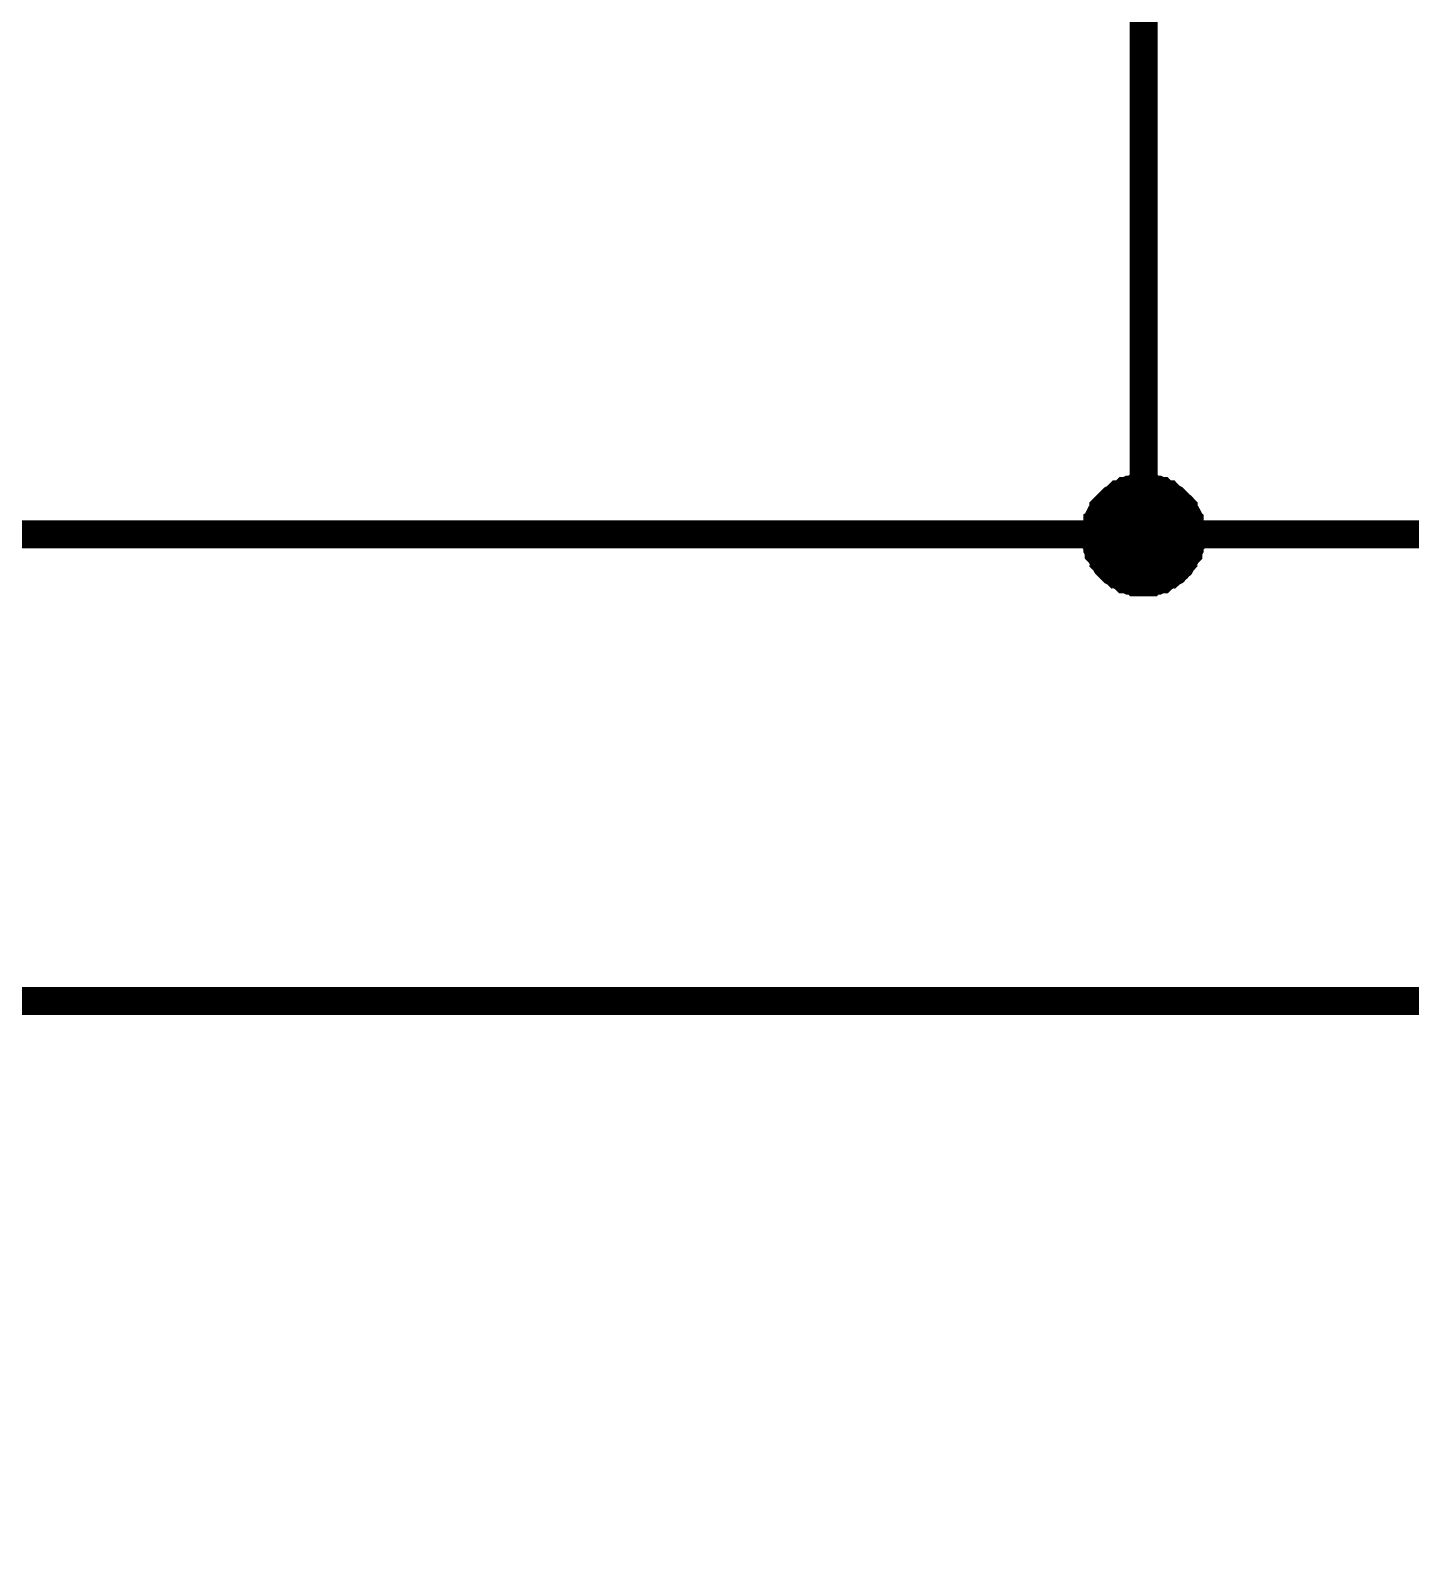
# Model space of a CAD drawing. Header units: millimetres. Extents: x 0 to 420, y 0 to 297.
# Drawn here: x 153.09 to 167.9, y 204.19 to 220.4 of the extents above; entities that cross this region are included whole.
import ezdxf

# ---------------------------------------------------------------- set-up
doc = ezdxf.new("R2010")
doc.units = ezdxf.units.MM
doc.layers.add('Sheet', color=255, linetype='Continuous')

msp = doc.modelspace()

# ---------------------------------------------------------------- linework, layer by layer
at = {"layer": 'Sheet'}
for points, const_width in [([(165.031, 224.985), (165.031, 215), (177.527, 215), (177.527, 224.985)], 0.3), ([(164.518, 215), (164.518, 215.017), (164.518, 215.05), (164.518, 215.067), (164.534, 215.1), (164.534, 215.116), (164.534, 215.149), (164.551, 215.166), (164.551, 215.183), (164.567, 215.216), (164.584, 215.232), (164.6, 215.249), (164.6, 215.282), (164.617, 215.299), (164.634, 215.315), (164.65, 215.332), (164.667, 215.348), (164.683, 215.365), (164.7, 215.381), (164.733, 215.398), (164.749, 215.414), (164.766, 215.431), (164.782, 215.431), (164.816, 215.448), (164.832, 215.464), (164.849, 215.464), (164.882, 215.481), (164.898, 215.481), (164.931, 215.481), (164.948, 215.497), (164.981, 215.497), (164.998, 215.497), (165.031, 215.497)], 0.3), ([(164.518, 215), (164.518, 215.017), (164.518, 215.05), (164.518, 215.067), (164.534, 215.1), (164.534, 215.116), (164.534, 215.149), (164.551, 215.166), (164.551, 215.183), (164.567, 215.216), (164.584, 215.232), (164.6, 215.249), (164.6, 215.282), (164.617, 215.299), (164.634, 215.315), (164.65, 215.332), (164.667, 215.348), (164.683, 215.365), (164.7, 215.381), (164.733, 215.398), (164.749, 215.414), (164.766, 215.431), (164.782, 215.431), (164.816, 215.448), (164.832, 215.464), (164.849, 215.464), (164.882, 215.481), (164.898, 215.481), (164.931, 215.481), (164.948, 215.497), (164.981, 215.497), (164.998, 215.497), (165.031, 215.497)], 0.3), ([(164.518, 215), (164.518, 215.017), (164.518, 215.05), (164.518, 215.067), (164.534, 215.1), (164.534, 215.116), (164.534, 215.149), (164.551, 215.166), (164.551, 215.183), (164.567, 215.216), (164.584, 215.232), (164.6, 215.249), (164.6, 215.282), (164.617, 215.299), (164.634, 215.315), (164.65, 215.332), (164.667, 215.348), (164.683, 215.365), (164.7, 215.381), (164.733, 215.398), (164.749, 215.414), (164.766, 215.431), (164.782, 215.431), (164.816, 215.448), (164.832, 215.464), (164.849, 215.464), (164.882, 215.481), (164.898, 215.481), (164.931, 215.481), (164.948, 215.497), (164.981, 215.497), (164.998, 215.497), (165.031, 215.497)], 0.3), ([(164.518, 215), (164.518, 215.017), (164.518, 215.05), (164.518, 215.067), (164.534, 215.1), (164.534, 215.116), (164.534, 215.149), (164.551, 215.166), (164.551, 215.183), (164.567, 215.216), (164.584, 215.232), (164.6, 215.249), (164.6, 215.282), (164.617, 215.299), (164.634, 215.315), (164.65, 215.332), (164.667, 215.348), (164.683, 215.365), (164.7, 215.381), (164.733, 215.398), (164.749, 215.414), (164.766, 215.431), (164.782, 215.431), (164.816, 215.448), (164.832, 215.464), (164.849, 215.464), (164.882, 215.481), (164.898, 215.481), (164.931, 215.481), (164.948, 215.497), (164.981, 215.497), (164.998, 215.497), (165.031, 215.497)], 0.3), ([(165.031, 215.497), (165.031, 215.497)], 0.3), ([(165.031, 215.497), (165.064, 215.497), (165.08, 215.497), (165.113, 215.497), (165.13, 215.481), (165.163, 215.481), (165.18, 215.481), (165.213, 215.464), (165.229, 215.464), (165.246, 215.448), (165.279, 215.431), (165.296, 215.431), (165.312, 215.414), (165.329, 215.398), (165.362, 215.381), (165.378, 215.365), (165.395, 215.348), (165.411, 215.332), (165.428, 215.315), (165.445, 215.299), (165.461, 215.282), (165.461, 215.249), (165.478, 215.232), (165.494, 215.216), (165.511, 215.183), (165.511, 215.166), (165.527, 215.149), (165.527, 215.116), (165.527, 215.1), (165.544, 215.067), (165.544, 215.05), (165.544, 215.017), (165.544, 215)], 0.3), ([(165.031, 215.497), (165.031, 215.497)], 0.3), ([(165.031, 215.497), (165.064, 215.497), (165.08, 215.497), (165.113, 215.497), (165.13, 215.481), (165.163, 215.481), (165.18, 215.481), (165.213, 215.464), (165.229, 215.464), (165.246, 215.448), (165.279, 215.431), (165.296, 215.431), (165.312, 215.414), (165.329, 215.398), (165.362, 215.381), (165.378, 215.365), (165.395, 215.348), (165.411, 215.332), (165.428, 215.315), (165.445, 215.299), (165.461, 215.282), (165.461, 215.249), (165.478, 215.232), (165.494, 215.216), (165.511, 215.183), (165.511, 215.166), (165.527, 215.149), (165.527, 215.116), (165.527, 215.1), (165.544, 215.067), (165.544, 215.05), (165.544, 215.017), (165.544, 215)], 0.3), ([(165.031, 215.497), (165.031, 215.497)], 0.3), ([(165.031, 215.497), (165.064, 215.497), (165.08, 215.497), (165.113, 215.497), (165.13, 215.481), (165.163, 215.481), (165.18, 215.481), (165.213, 215.464), (165.229, 215.464), (165.246, 215.448), (165.279, 215.431), (165.296, 215.431), (165.312, 215.414), (165.329, 215.398), (165.362, 215.381), (165.378, 215.365), (165.395, 215.348), (165.411, 215.332), (165.428, 215.315), (165.445, 215.299), (165.461, 215.282), (165.461, 215.249), (165.478, 215.232), (165.494, 215.216), (165.511, 215.183), (165.511, 215.166), (165.527, 215.149), (165.527, 215.116), (165.527, 215.1), (165.544, 215.067), (165.544, 215.05), (165.544, 215.017), (165.544, 215)], 0.3), ([(165.031, 215.497), (165.031, 215.497)], 0.3), ([(165.031, 215.497), (165.064, 215.497), (165.08, 215.497), (165.113, 215.497), (165.13, 215.481), (165.163, 215.481), (165.18, 215.481), (165.213, 215.464), (165.229, 215.464), (165.246, 215.448), (165.279, 215.431), (165.296, 215.431), (165.312, 215.414), (165.329, 215.398), (165.362, 215.381), (165.378, 215.365), (165.395, 215.348), (165.411, 215.332), (165.428, 215.315), (165.445, 215.299), (165.461, 215.282), (165.461, 215.249), (165.478, 215.232), (165.494, 215.216), (165.511, 215.183), (165.511, 215.166), (165.527, 215.149), (165.527, 215.116), (165.527, 215.1), (165.544, 215.067), (165.544, 215.05), (165.544, 215.017), (165.544, 215)], 0.3), ([(164.518, 215), (164.518, 215.017), (164.518, 215.05), (164.518, 215.067), (164.534, 215.1), (164.534, 215.116), (164.534, 215.149), (164.551, 215.166), (164.551, 215.183), (164.567, 215.216), (164.584, 215.232), (164.6, 215.249), (164.6, 215.282), (164.617, 215.299), (164.634, 215.315), (164.65, 215.332), (164.667, 215.348), (164.683, 215.365), (164.7, 215.381), (164.733, 215.398), (164.749, 215.414), (164.766, 215.431), (164.782, 215.431), (164.816, 215.448), (164.832, 215.464), (164.849, 215.464), (164.882, 215.481), (164.898, 215.481), (164.931, 215.481), (164.948, 215.497), (164.981, 215.497), (164.998, 215.497), (165.031, 215.497)], 0.0991), ([(164.518, 215), (164.518, 215.017), (164.518, 215.05), (164.518, 215.067), (164.534, 215.1), (164.534, 215.116), (164.534, 215.149), (164.551, 215.166), (164.551, 215.183), (164.567, 215.216), (164.584, 215.232), (164.6, 215.249), (164.6, 215.282), (164.617, 215.299), (164.634, 215.315), (164.65, 215.332), (164.667, 215.348), (164.683, 215.365), (164.7, 215.381), (164.733, 215.398), (164.749, 215.414), (164.766, 215.431), (164.782, 215.431), (164.816, 215.448), (164.832, 215.464), (164.849, 215.464), (164.882, 215.481), (164.898, 215.481), (164.931, 215.481), (164.948, 215.497), (164.981, 215.497), (164.998, 215.497), (165.031, 215.497)], 0.0991), ([(164.518, 215), (164.518, 215.017), (164.518, 215.05), (164.518, 215.067), (164.534, 215.1), (164.534, 215.116), (164.534, 215.149), (164.551, 215.166), (164.551, 215.183), (164.567, 215.216), (164.584, 215.232), (164.6, 215.249), (164.6, 215.282), (164.617, 215.299), (164.634, 215.315), (164.65, 215.332), (164.667, 215.348), (164.683, 215.365), (164.7, 215.381), (164.733, 215.398), (164.749, 215.414), (164.766, 215.431), (164.782, 215.431), (164.816, 215.448), (164.832, 215.464), (164.849, 215.464), (164.882, 215.481), (164.898, 215.481), (164.931, 215.481), (164.948, 215.497), (164.981, 215.497), (164.998, 215.497), (165.031, 215.497)], 0.0991), ([(164.518, 215), (164.518, 215.017), (164.518, 215.05), (164.518, 215.067), (164.534, 215.1), (164.534, 215.116), (164.534, 215.149), (164.551, 215.166), (164.551, 215.183), (164.567, 215.216), (164.584, 215.232), (164.6, 215.249), (164.6, 215.282), (164.617, 215.299), (164.634, 215.315), (164.65, 215.332), (164.667, 215.348), (164.683, 215.365), (164.7, 215.381), (164.733, 215.398), (164.749, 215.414), (164.766, 215.431), (164.782, 215.431), (164.816, 215.448), (164.832, 215.464), (164.849, 215.464), (164.882, 215.481), (164.898, 215.481), (164.931, 215.481), (164.948, 215.497), (164.981, 215.497), (164.998, 215.497), (165.031, 215.497)], 0.0991), ([(165.031, 215.497), (165.031, 215.497)], 0.0991), ([(165.031, 215.497), (165.064, 215.497), (165.08, 215.497), (165.113, 215.497), (165.13, 215.481), (165.163, 215.481), (165.18, 215.481), (165.213, 215.464), (165.229, 215.464), (165.246, 215.448), (165.279, 215.431), (165.296, 215.431), (165.312, 215.414), (165.329, 215.398), (165.362, 215.381), (165.378, 215.365), (165.395, 215.348), (165.411, 215.332), (165.428, 215.315), (165.445, 215.299), (165.461, 215.282), (165.461, 215.249), (165.478, 215.232), (165.494, 215.216), (165.511, 215.183), (165.511, 215.166), (165.527, 215.149), (165.527, 215.116), (165.527, 215.1), (165.544, 215.067), (165.544, 215.05), (165.544, 215.017), (165.544, 215)], 0.0991), ([(165.031, 215.497), (165.031, 215.497)], 0.0991), ([(165.031, 215.497), (165.064, 215.497), (165.08, 215.497), (165.113, 215.497), (165.13, 215.481), (165.163, 215.481), (165.18, 215.481), (165.213, 215.464), (165.229, 215.464), (165.246, 215.448), (165.279, 215.431), (165.296, 215.431), (165.312, 215.414), (165.329, 215.398), (165.362, 215.381), (165.378, 215.365), (165.395, 215.348), (165.411, 215.332), (165.428, 215.315), (165.445, 215.299), (165.461, 215.282), (165.461, 215.249), (165.478, 215.232), (165.494, 215.216), (165.511, 215.183), (165.511, 215.166), (165.527, 215.149), (165.527, 215.116), (165.527, 215.1), (165.544, 215.067), (165.544, 215.05), (165.544, 215.017), (165.544, 215)], 0.0991), ([(165.031, 215.497), (165.031, 215.497)], 0.0991), ([(165.031, 215.497), (165.064, 215.497), (165.08, 215.497), (165.113, 215.497), (165.13, 215.481), (165.163, 215.481), (165.18, 215.481), (165.213, 215.464), (165.229, 215.464), (165.246, 215.448), (165.279, 215.431), (165.296, 215.431), (165.312, 215.414), (165.329, 215.398), (165.362, 215.381), (165.378, 215.365), (165.395, 215.348), (165.411, 215.332), (165.428, 215.315), (165.445, 215.299), (165.461, 215.282), (165.461, 215.249), (165.478, 215.232), (165.494, 215.216), (165.511, 215.183), (165.511, 215.166), (165.527, 215.149), (165.527, 215.116), (165.527, 215.1), (165.544, 215.067), (165.544, 215.05), (165.544, 215.017), (165.544, 215)], 0.0991), ([(165.031, 215.497), (165.031, 215.497)], 0.0991), ([(165.031, 215.497), (165.064, 215.497), (165.08, 215.497), (165.113, 215.497), (165.13, 215.481), (165.163, 215.481), (165.18, 215.481), (165.213, 215.464), (165.229, 215.464), (165.246, 215.448), (165.279, 215.431), (165.296, 215.431), (165.312, 215.414), (165.329, 215.398), (165.362, 215.381), (165.378, 215.365), (165.395, 215.348), (165.411, 215.332), (165.428, 215.315), (165.445, 215.299), (165.461, 215.282), (165.461, 215.249), (165.478, 215.232), (165.494, 215.216), (165.511, 215.183), (165.511, 215.166), (165.527, 215.149), (165.527, 215.116), (165.527, 215.1), (165.544, 215.067), (165.544, 215.05), (165.544, 215.017), (165.544, 215)], 0.0991), ([(95.069, 179.995), (102.55, 179.995), (102.55, 215), (165.031, 215)], 0.3), ([(165.031, 214.487), (164.998, 214.487), (164.981, 214.487), (164.948, 214.487), (164.931, 214.504), (164.898, 214.504), (164.882, 214.504), (164.849, 214.52), (164.832, 214.52), (164.816, 214.537), (164.782, 214.553), (164.766, 214.57), (164.749, 214.57), (164.733, 214.586), (164.7, 214.603), (164.683, 214.62), (164.667, 214.636), (164.65, 214.653), (164.634, 214.669), (164.617, 214.702), (164.6, 214.719), (164.6, 214.736), (164.584, 214.752), (164.567, 214.785), (164.551, 214.802), (164.551, 214.818), (164.534, 214.851), (164.534, 214.868), (164.534, 214.901), (164.518, 214.918), (164.518, 214.951), (164.518, 214.967), (164.518, 215)], 0.3), ([(164.518, 215), (164.518, 215)], 0.3), ([(165.031, 214.487), (164.998, 214.487), (164.981, 214.487), (164.948, 214.487), (164.931, 214.504), (164.898, 214.504), (164.882, 214.504), (164.849, 214.52), (164.832, 214.52), (164.816, 214.537), (164.782, 214.553), (164.766, 214.57), (164.749, 214.57), (164.733, 214.586), (164.7, 214.603), (164.683, 214.62), (164.667, 214.636), (164.65, 214.653), (164.634, 214.669), (164.617, 214.702), (164.6, 214.719), (164.6, 214.736), (164.584, 214.752), (164.567, 214.785), (164.551, 214.802), (164.551, 214.818), (164.534, 214.851), (164.534, 214.868), (164.534, 214.901), (164.518, 214.918), (164.518, 214.951), (164.518, 214.967), (164.518, 215)], 0.3), ([(164.518, 215), (164.518, 215)], 0.3), ([(165.031, 214.487), (164.998, 214.487), (164.981, 214.487), (164.948, 214.487), (164.931, 214.504), (164.898, 214.504), (164.882, 214.504), (164.849, 214.52), (164.832, 214.52), (164.816, 214.537), (164.782, 214.553), (164.766, 214.57), (164.749, 214.57), (164.733, 214.586), (164.7, 214.603), (164.683, 214.62), (164.667, 214.636), (164.65, 214.653), (164.634, 214.669), (164.617, 214.702), (164.6, 214.719), (164.6, 214.736), (164.584, 214.752), (164.567, 214.785), (164.551, 214.802), (164.551, 214.818), (164.534, 214.851), (164.534, 214.868), (164.534, 214.901), (164.518, 214.918), (164.518, 214.951), (164.518, 214.967), (164.518, 215)], 0.3), ([(164.518, 215), (164.518, 215)], 0.3), ([(165.031, 214.487), (164.998, 214.487), (164.981, 214.487), (164.948, 214.487), (164.931, 214.504), (164.898, 214.504), (164.882, 214.504), (164.849, 214.52), (164.832, 214.52), (164.816, 214.537), (164.782, 214.553), (164.766, 214.57), (164.749, 214.57), (164.733, 214.586), (164.7, 214.603), (164.683, 214.62), (164.667, 214.636), (164.65, 214.653), (164.634, 214.669), (164.617, 214.702), (164.6, 214.719), (164.6, 214.736), (164.584, 214.752), (164.567, 214.785), (164.551, 214.802), (164.551, 214.818), (164.534, 214.851), (164.534, 214.868), (164.534, 214.901), (164.518, 214.918), (164.518, 214.951), (164.518, 214.967), (164.518, 215)], 0.3), ([(164.518, 215), (164.518, 215)], 0.3), ([(165.544, 215), (165.544, 214.967), (165.544, 214.951), (165.544, 214.918), (165.527, 214.901), (165.527, 214.868), (165.527, 214.851), (165.511, 214.818), (165.511, 214.802), (165.494, 214.785), (165.478, 214.752), (165.461, 214.736), (165.461, 214.719), (165.445, 214.702), (165.428, 214.669), (165.411, 214.653), (165.395, 214.636), (165.378, 214.62), (165.362, 214.603), (165.329, 214.586), (165.312, 214.57), (165.296, 214.57), (165.279, 214.553), (165.246, 214.537), (165.229, 214.52), (165.213, 214.52), (165.18, 214.504), (165.163, 214.504), (165.13, 214.504), (165.113, 214.487), (165.08, 214.487), (165.064, 214.487), (165.031, 214.487)], 0.3), ([(165.544, 215), (165.544, 214.967), (165.544, 214.951), (165.544, 214.918), (165.527, 214.901), (165.527, 214.868), (165.527, 214.851), (165.511, 214.818), (165.511, 214.802), (165.494, 214.785), (165.478, 214.752), (165.461, 214.736), (165.461, 214.719), (165.445, 214.702), (165.428, 214.669), (165.411, 214.653), (165.395, 214.636), (165.378, 214.62), (165.362, 214.603), (165.329, 214.586), (165.312, 214.57), (165.296, 214.57), (165.279, 214.553), (165.246, 214.537), (165.229, 214.52), (165.213, 214.52), (165.18, 214.504), (165.163, 214.504), (165.13, 214.504), (165.113, 214.487), (165.08, 214.487), (165.064, 214.487), (165.031, 214.487)], 0.3), ([(165.544, 215), (165.544, 214.967), (165.544, 214.951), (165.544, 214.918), (165.527, 214.901), (165.527, 214.868), (165.527, 214.851), (165.511, 214.818), (165.511, 214.802), (165.494, 214.785), (165.478, 214.752), (165.461, 214.736), (165.461, 214.719), (165.445, 214.702), (165.428, 214.669), (165.411, 214.653), (165.395, 214.636), (165.378, 214.62), (165.362, 214.603), (165.329, 214.586), (165.312, 214.57), (165.296, 214.57), (165.279, 214.553), (165.246, 214.537), (165.229, 214.52), (165.213, 214.52), (165.18, 214.504), (165.163, 214.504), (165.13, 214.504), (165.113, 214.487), (165.08, 214.487), (165.064, 214.487), (165.031, 214.487)], 0.3), ([(165.544, 215), (165.544, 214.967), (165.544, 214.951), (165.544, 214.918), (165.527, 214.901), (165.527, 214.868), (165.527, 214.851), (165.511, 214.818), (165.511, 214.802), (165.494, 214.785), (165.478, 214.752), (165.461, 214.736), (165.461, 214.719), (165.445, 214.702), (165.428, 214.669), (165.411, 214.653), (165.395, 214.636), (165.378, 214.62), (165.362, 214.603), (165.329, 214.586), (165.312, 214.57), (165.296, 214.57), (165.279, 214.553), (165.246, 214.537), (165.229, 214.52), (165.213, 214.52), (165.18, 214.504), (165.163, 214.504), (165.13, 214.504), (165.113, 214.487), (165.08, 214.487), (165.064, 214.487), (165.031, 214.487)], 0.3), ([(165.544, 215), (165.544, 215), (165.544, 215), (165.544, 215), (165.544, 215), (165.544, 215), (165.544, 215), (165.544, 215), (165.544, 215), (165.544, 215), (165.544, 215), (165.544, 215), (165.544, 215), (165.544, 215), (165.544, 215), (165.544, 215), (165.544, 215), (165.544, 215), (165.544, 215), (165.544, 215), (165.544, 215), (165.544, 215), (165.544, 215), (165.544, 215), (165.544, 215), (165.544, 215), (165.544, 215), (165.544, 215), (165.544, 215), (165.544, 215), (165.544, 215), (165.544, 215), (165.544, 215)], 0.3), ([(165.544, 215), (165.544, 215)], 0.3), ([(165.544, 215), (165.544, 215), (165.544, 215), (165.544, 215), (165.544, 215), (165.544, 215), (165.544, 215), (165.544, 215), (165.544, 215), (165.544, 215), (165.544, 215), (165.544, 215), (165.544, 215), (165.544, 215), (165.544, 215), (165.544, 215), (165.544, 215), (165.544, 215), (165.544, 215), (165.544, 215), (165.544, 215), (165.544, 215), (165.544, 215), (165.544, 215), (165.544, 215), (165.544, 215), (165.544, 215), (165.544, 215), (165.544, 215), (165.544, 215), (165.544, 215), (165.544, 215), (165.544, 215)], 0.3), ([(165.544, 215), (165.544, 215)], 0.3), ([(165.544, 215), (165.544, 215), (165.544, 215), (165.544, 215), (165.544, 215), (165.544, 215), (165.544, 215), (165.544, 215), (165.544, 215), (165.544, 215), (165.544, 215), (165.544, 215), (165.544, 215), (165.544, 215), (165.544, 215), (165.544, 215), (165.544, 215), (165.544, 215), (165.544, 215), (165.544, 215), (165.544, 215), (165.544, 215), (165.544, 215), (165.544, 215), (165.544, 215), (165.544, 215), (165.544, 215), (165.544, 215), (165.544, 215), (165.544, 215), (165.544, 215), (165.544, 215), (165.544, 215)], 0.3), ([(165.544, 215), (165.544, 215)], 0.3), ([(165.544, 215), (165.544, 215), (165.544, 215), (165.544, 215), (165.544, 215), (165.544, 215), (165.544, 215), (165.544, 215), (165.544, 215), (165.544, 215), (165.544, 215), (165.544, 215), (165.544, 215), (165.544, 215), (165.544, 215), (165.544, 215), (165.544, 215), (165.544, 215), (165.544, 215), (165.544, 215), (165.544, 215), (165.544, 215), (165.544, 215), (165.544, 215), (165.544, 215), (165.544, 215), (165.544, 215), (165.544, 215), (165.544, 215), (165.544, 215), (165.544, 215), (165.544, 215), (165.544, 215)], 0.3), ([(165.544, 215), (165.544, 215)], 0.3), ([(165.031, 214.487), (164.998, 214.487), (164.981, 214.487), (164.948, 214.487), (164.931, 214.504), (164.898, 214.504), (164.882, 214.504), (164.849, 214.52), (164.832, 214.52), (164.816, 214.537), (164.782, 214.553), (164.766, 214.57), (164.749, 214.57), (164.733, 214.586), (164.7, 214.603), (164.683, 214.62), (164.667, 214.636), (164.65, 214.653), (164.634, 214.669), (164.617, 214.702), (164.6, 214.719), (164.6, 214.736), (164.584, 214.752), (164.567, 214.785), (164.551, 214.802), (164.551, 214.818), (164.534, 214.851), (164.534, 214.868), (164.534, 214.901), (164.518, 214.918), (164.518, 214.951), (164.518, 214.967), (164.518, 215)], 0.0991), ([(164.518, 215), (164.518, 215)], 0.0991), ([(165.031, 214.487), (164.998, 214.487), (164.981, 214.487), (164.948, 214.487), (164.931, 214.504), (164.898, 214.504), (164.882, 214.504), (164.849, 214.52), (164.832, 214.52), (164.816, 214.537), (164.782, 214.553), (164.766, 214.57), (164.749, 214.57), (164.733, 214.586), (164.7, 214.603), (164.683, 214.62), (164.667, 214.636), (164.65, 214.653), (164.634, 214.669), (164.617, 214.702), (164.6, 214.719), (164.6, 214.736), (164.584, 214.752), (164.567, 214.785), (164.551, 214.802), (164.551, 214.818), (164.534, 214.851), (164.534, 214.868), (164.534, 214.901), (164.518, 214.918), (164.518, 214.951), (164.518, 214.967), (164.518, 215)], 0.0991), ([(164.518, 215), (164.518, 215)], 0.0991), ([(165.031, 214.487), (164.998, 214.487), (164.981, 214.487), (164.948, 214.487), (164.931, 214.504), (164.898, 214.504), (164.882, 214.504), (164.849, 214.52), (164.832, 214.52), (164.816, 214.537), (164.782, 214.553), (164.766, 214.57), (164.749, 214.57), (164.733, 214.586), (164.7, 214.603), (164.683, 214.62), (164.667, 214.636), (164.65, 214.653), (164.634, 214.669), (164.617, 214.702), (164.6, 214.719), (164.6, 214.736), (164.584, 214.752), (164.567, 214.785), (164.551, 214.802), (164.551, 214.818), (164.534, 214.851), (164.534, 214.868), (164.534, 214.901), (164.518, 214.918), (164.518, 214.951), (164.518, 214.967), (164.518, 215)], 0.0991), ([(164.518, 215), (164.518, 215)], 0.0991), ([(165.031, 214.487), (164.998, 214.487), (164.981, 214.487), (164.948, 214.487), (164.931, 214.504), (164.898, 214.504), (164.882, 214.504), (164.849, 214.52), (164.832, 214.52), (164.816, 214.537), (164.782, 214.553), (164.766, 214.57), (164.749, 214.57), (164.733, 214.586), (164.7, 214.603), (164.683, 214.62), (164.667, 214.636), (164.65, 214.653), (164.634, 214.669), (164.617, 214.702), (164.6, 214.719), (164.6, 214.736), (164.584, 214.752), (164.567, 214.785), (164.551, 214.802), (164.551, 214.818), (164.534, 214.851), (164.534, 214.868), (164.534, 214.901), (164.518, 214.918), (164.518, 214.951), (164.518, 214.967), (164.518, 215)], 0.0991), ([(164.518, 215), (164.518, 215)], 0.0991), ([(165.544, 215), (165.544, 214.967), (165.544, 214.951), (165.544, 214.918), (165.527, 214.901), (165.527, 214.868), (165.527, 214.851), (165.511, 214.818), (165.511, 214.802), (165.494, 214.785), (165.478, 214.752), (165.461, 214.736), (165.461, 214.719), (165.445, 214.702), (165.428, 214.669), (165.411, 214.653), (165.395, 214.636), (165.378, 214.62), (165.362, 214.603), (165.329, 214.586), (165.312, 214.57), (165.296, 214.57), (165.279, 214.553), (165.246, 214.537), (165.229, 214.52), (165.213, 214.52), (165.18, 214.504), (165.163, 214.504), (165.13, 214.504), (165.113, 214.487), (165.08, 214.487), (165.064, 214.487), (165.031, 214.487)], 0.0991), ([(165.544, 215), (165.544, 214.967), (165.544, 214.951), (165.544, 214.918), (165.527, 214.901), (165.527, 214.868), (165.527, 214.851), (165.511, 214.818), (165.511, 214.802), (165.494, 214.785), (165.478, 214.752), (165.461, 214.736), (165.461, 214.719), (165.445, 214.702), (165.428, 214.669), (165.411, 214.653), (165.395, 214.636), (165.378, 214.62), (165.362, 214.603), (165.329, 214.586), (165.312, 214.57), (165.296, 214.57), (165.279, 214.553), (165.246, 214.537), (165.229, 214.52), (165.213, 214.52), (165.18, 214.504), (165.163, 214.504), (165.13, 214.504), (165.113, 214.487), (165.08, 214.487), (165.064, 214.487), (165.031, 214.487)], 0.0991), ([(165.544, 215), (165.544, 214.967), (165.544, 214.951), (165.544, 214.918), (165.527, 214.901), (165.527, 214.868), (165.527, 214.851), (165.511, 214.818), (165.511, 214.802), (165.494, 214.785), (165.478, 214.752), (165.461, 214.736), (165.461, 214.719), (165.445, 214.702), (165.428, 214.669), (165.411, 214.653), (165.395, 214.636), (165.378, 214.62), (165.362, 214.603), (165.329, 214.586), (165.312, 214.57), (165.296, 214.57), (165.279, 214.553), (165.246, 214.537), (165.229, 214.52), (165.213, 214.52), (165.18, 214.504), (165.163, 214.504), (165.13, 214.504), (165.113, 214.487), (165.08, 214.487), (165.064, 214.487), (165.031, 214.487)], 0.0991), ([(165.544, 215), (165.544, 214.967), (165.544, 214.951), (165.544, 214.918), (165.527, 214.901), (165.527, 214.868), (165.527, 214.851), (165.511, 214.818), (165.511, 214.802), (165.494, 214.785), (165.478, 214.752), (165.461, 214.736), (165.461, 214.719), (165.445, 214.702), (165.428, 214.669), (165.411, 214.653), (165.395, 214.636), (165.378, 214.62), (165.362, 214.603), (165.329, 214.586), (165.312, 214.57), (165.296, 214.57), (165.279, 214.553), (165.246, 214.537), (165.229, 214.52), (165.213, 214.52), (165.18, 214.504), (165.163, 214.504), (165.13, 214.504), (165.113, 214.487), (165.08, 214.487), (165.064, 214.487), (165.031, 214.487)], 0.0991), ([(165.544, 215), (165.544, 215), (165.544, 215), (165.544, 215), (165.544, 215), (165.544, 215), (165.544, 215), (165.544, 215), (165.544, 215), (165.544, 215), (165.544, 215), (165.544, 215), (165.544, 215), (165.544, 215), (165.544, 215), (165.544, 215), (165.544, 215), (165.544, 215), (165.544, 215), (165.544, 215), (165.544, 215), (165.544, 215), (165.544, 215), (165.544, 215), (165.544, 215), (165.544, 215), (165.544, 215), (165.544, 215), (165.544, 215), (165.544, 215), (165.544, 215), (165.544, 215), (165.544, 215)], 0.0991), ([(165.544, 215), (165.544, 215)], 0.0991), ([(165.544, 215), (165.544, 215), (165.544, 215), (165.544, 215), (165.544, 215), (165.544, 215), (165.544, 215), (165.544, 215), (165.544, 215), (165.544, 215), (165.544, 215), (165.544, 215), (165.544, 215), (165.544, 215), (165.544, 215), (165.544, 215), (165.544, 215), (165.544, 215), (165.544, 215), (165.544, 215), (165.544, 215), (165.544, 215), (165.544, 215), (165.544, 215), (165.544, 215), (165.544, 215), (165.544, 215), (165.544, 215), (165.544, 215), (165.544, 215), (165.544, 215), (165.544, 215), (165.544, 215)], 0.0991), ([(165.544, 215), (165.544, 215)], 0.0991), ([(165.544, 215), (165.544, 215), (165.544, 215), (165.544, 215), (165.544, 215), (165.544, 215), (165.544, 215), (165.544, 215), (165.544, 215), (165.544, 215), (165.544, 215), (165.544, 215), (165.544, 215), (165.544, 215), (165.544, 215), (165.544, 215), (165.544, 215), (165.544, 215), (165.544, 215), (165.544, 215), (165.544, 215), (165.544, 215), (165.544, 215), (165.544, 215), (165.544, 215), (165.544, 215), (165.544, 215), (165.544, 215), (165.544, 215), (165.544, 215), (165.544, 215), (165.544, 215), (165.544, 215)], 0.0991), ([(165.544, 215), (165.544, 215)], 0.0991), ([(165.544, 215), (165.544, 215), (165.544, 215), (165.544, 215), (165.544, 215), (165.544, 215), (165.544, 215), (165.544, 215), (165.544, 215), (165.544, 215), (165.544, 215), (165.544, 215), (165.544, 215), (165.544, 215), (165.544, 215), (165.544, 215), (165.544, 215), (165.544, 215), (165.544, 215), (165.544, 215), (165.544, 215), (165.544, 215), (165.544, 215), (165.544, 215), (165.544, 215), (165.544, 215), (165.544, 215), (165.544, 215), (165.544, 215), (165.544, 215), (165.544, 215), (165.544, 215), (165.544, 215)], 0.0991), ([(165.544, 215), (165.544, 215)], 0.0991), ([(112.547, 204.999), (112.547, 210), (187.524, 210), (207.501, 210), (227.494, 210), (254.986, 210), (332.445, 210)], 0.3)]:
    msp.add_lwpolyline(points, dxfattribs=dict(at, const_width=const_width))
at = {"layer": 'Sheet', "const_width": 0.508}
msp.add_lwpolyline([(164.746, 215, 1), (165.254, 215, 1)], format="xyb", close=True, dxfattribs=at)

doc.saveas('drawing.dxf')
